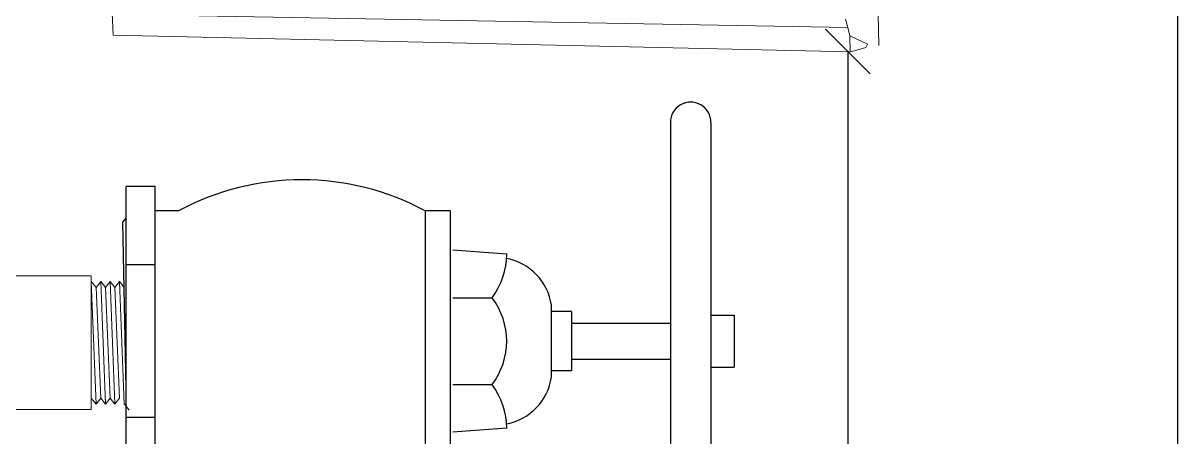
# Model space of a CAD drawing. Header units: inches. Extents: x -98933 to 1585249, y -3352739 to 192771.
# Drawn here: x 55506.9 to 55611.7, y 49379.4 to 49417 of the extents above; entities that cross this region are included whole.
import ezdxf

# ---------------------------------------------------------------- set-up
doc = ezdxf.new("R2010")
doc.units = ezdxf.units.IN
doc.header["$MEASUREMENT"] = 0
doc.header["$PDMODE"] = 35
doc.layers.get('0').update_dxf_attribs({"lineweight": 0})
doc.layers.get('Defpoints').update_dxf_attribs({"lineweight": 0})
for name, color, linetype, lineweight in [('DIM 01', 250, 'Continuous', 9), ('LAnding Valve', 7, 'Continuous', 0), ('Smoke Detector', 3, 'Continuous', 25)]:
    doc.layers.add(name, color=color, linetype=linetype, lineweight=lineweight)
doc.styles.get("Standard").update_dxf_attribs({"font": 'arialbd.ttf', "height": 24})
doc.dimstyles.new('1_4', dxfattribs={"dimtxt": 5, "dimasz": 2, "dimexe": 0, "dimexo": 1, "dimgap": 2, "dimtad": 0, "dimdec": 1, "dimzin": 3, "dimdsep": 46, "dimlunit": 4, "dimtxsty": 'Standard', "dimblk": 'OBLIQUE', "dimcen": 0, "dimclrd": 256, "dimclre": 256, "dimclrt": 142, "dimadec": 1, "dimazin": 1, "dimtfac": 0.5, "dimtdec": 1, "dimtix": 1, "dimtofl": 0, "dimtmove": 0, "dimatfit": 3, "dimfxl": 3, "dimtolj": 1, "dimtzin": 0, "dimlwd": -1, "dimlwe": -1, "dimarcsym": 0})

# ---------------------------------------------------------------- blocks, each defined once
blk = doc.blocks.new('A$C47451B56')
at = {"layer": 'LAnding Valve', "lineweight": 5, "ltscale": 0.2}
blk.add_hatch(color=256, dxfattribs=at).paths.add_polyline_path([(16.035, 8.004), (19.691, 8.004), (19.691, 10.94), (16.035, 10.94)])
at = {"layer": 'LAnding Valve', "lineweight": 30}
for p, q in [((0.509, 14.309), (0.509, 4.577)), ((1.4, 14.309), (1.4, 4.577)), ((12.704, 6.112), (12.704, 12.901)), ((12.704, 12.901), (13.34, 12.901)), ((13.34, 6.112), (13.34, 12.901)), ((6.234, 12.369), (6.234, 6.644)), ((6.234, 12.369), (6.781, 12.369)), ((6.781, 12.369), (6.781, 6.644)), ((12.188, 12.369), (12.704, 12.369)), ((13.412, 12.116), (13.34, 12.208)), ((13.34, 8.477), (13.412, 12.116)), ((4.991, 11.415), (6.17, 11.505)), ((12.704, 11.184), (13.34, 11.184)), ((6.17, 10.461), (5.313, 10.461)), ((3.573, 10.158), (3.573, 8.855)), ((3.573, 10.158), (4.012, 10.158)), ((4.012, 10.294), (4.012, 8.719)), ((0, 10.08), (0, 8.934)), ((0.509, 10.08), (0, 10.08)), ((3.573, 9.901), (1.4, 9.901)), ((0.509, 8.934), (0, 8.934)), ((3.573, 9.113), (1.4, 9.113)), ((3.573, 8.855), (4.012, 8.855)), ((6.17, 8.553), (5.313, 8.553)), ((12.704, 7.829), (13.34, 7.829)), ((4.991, 7.598), (6.17, 7.508)), ((13.34, 6.859), (13.412, 6.768)), ((3.885, 3.977), (6.781, 6.644)), ((6.234, 6.644), (6.781, 6.644)), ((12.188, 6.474), (12.704, 6.644)), ((12.704, 6.112), (13.34, 6.112)), ((7.547, 0), (3.885, 3.977)), ((7.547, 0), (10.649, 2.856))]:
    blk.add_line(p, q, dxfattribs=at)
at = {"layer": 'LAnding Valve'}
for p, q in [((14.105, 10.94), (19.691, 10.94)), ((14.105, 8.004), (14.105, 10.94)), ((13.383, 10.687), (13.486, 10.818)), ((13.383, 8.127), (13.486, 10.818)), ((13.589, 10.687), (13.486, 10.818)), ((13.486, 8.258), (13.589, 10.687)), ((13.589, 8.127), (13.692, 10.818)), ((13.589, 10.687), (13.692, 10.818)), ((13.795, 10.687), (13.692, 10.818)), ((13.692, 8.258), (13.795, 10.687)), ((13.795, 8.127), (13.899, 10.818)), ((13.795, 10.687), (13.899, 10.818)), ((14.002, 10.687), (13.899, 10.818)), ((13.899, 8.258), (14.002, 10.687)), ((14.002, 8.127), (14.105, 10.818)), ((14.002, 10.687), (14.105, 10.818)), ((13.38, 8.123), (13.276, 7.991)), ((13.486, 8.258), (13.589, 8.127)), ((13.692, 8.258), (13.589, 8.127)), ((13.692, 8.258), (13.795, 8.127)), ((13.899, 8.258), (13.795, 8.127)), ((13.899, 8.258), (14.002, 8.127)), ((14.105, 8.258), (14.002, 8.127)), ((14.105, 8.004), (19.691, 8.004)), ((12.188, 6.474), (12.188, 6.365))]:
    blk.add_line(p, q, dxfattribs=at)
at = {"layer": 'LAnding Valve', "lineweight": 5, "ltscale": 0.2}
for p, q in [((16.035, 10.94), (16.035, 8.004)), ((19.691, 10.94), (19.691, 8.004))]:
    blk.add_line(p, q, dxfattribs=at)
at = {"layer": 'LAnding Valve', "lineweight": 30, "extrusion": (0, 0, -1)}
for centre, major_axis, start_param, end_param in [((0.955, 14.309), (-0.315, 0.315), 5.497787, 8.63938), ((9.485, 7.343), (-4.036, 4.036), 0.291939, 1.278857), ((6.567, 11.415), (1.114, 1.114), 3.27652, 3.926991), ((5.212, 10.129), (-0.857, 0.857), 5.634863, 6.885427), ((6.567, 9.507), (1.114, 1.114), 3.27652, 4.577462), ((5.212, 8.885), (0.857, 0.857), 2.539351, 3.789915), ((6.567, 7.598), (-1.114, 1.114), 5.497787, 6.148258), ((7.417, 6.365), (3.373, 3.373), 0.785398, 1.611957), ((0.955, 4.704), (-0.315, 0.315), 2.356194, 5.497787)]:
    blk.add_ellipse(centre, major_axis=major_axis, ratio=1, start_param=start_param, end_param=end_param, dxfattribs=at)
at = {"layer": 'LAnding Valve', "extrusion": (0, 0, -1)}
for centre, start_param, end_param in [((10.544, 2.6), 1.458071, 4.818383), ((5.644, 1.922), 3.073394, 6.433706)]:
    blk.add_ellipse(centre, major_axis=(-0.633, 0.633), ratio=1, start_param=start_param, end_param=end_param, dxfattribs=at)
blk = doc.blocks.new('_Oblique')
at = {"color": 0, "linetype": 'ByBlock', "lineweight": -2}
blk.add_line((-0.5, -0.5), (0.5, 0.5), dxfattribs=at)
blk = doc.blocks.new('*D245')
at = {"ltscale": 100000, "transparency": 16777216}
for p, q in [((1274.282, 10680.88), (1274.278, 10680.88)), ((1274.278, 10680.88), (1274.278, 10662.268)), ((1274.278, 10626.254), (1274.278, 10644.865)), ((1274.283, 10626.254), (1274.278, 10626.254))]:
    blk.add_line(p, q, dxfattribs=at)
at = {"layer": 'Defpoints', "color": 0, "ltscale": 100000, "transparency": 16777216}
for p in [(1274.284, 10680.88, 2.965), (1274.278, 10626.254), (1274.284, 10626.254, 4.353)]:
    blk.add_point(p, dxfattribs=at)
at = {"ltscale": 100000, "transparency": 16777216, "xscale": 2, "yscale": 2, "zscale": 2}
for p, rotation in [((1274.278, 10680.88), 90), ((1274.278, 10626.254), 270)]:
    blk.add_blockref('_Oblique', p, dxfattribs=dict(at, rotation=rotation))
at = {"color": 10, "ltscale": 100000, "transparency": 16777216, "insert": (1274.278, 10653.567), "char_height": 5, "attachment_point": 5, "rotation": 90}
blk.add_mtext("\\A1;4'-0''", dxfattribs=at)
blk = doc.blocks.new('fg')
at = {"lineweight": 0}
for p, q in [((1275.666, 10681.155, 2.965), (1274.825, 10721.413, 2.965)), ((1239.797, 10718.219, 2.965), (1241.41, 10681.623, 2.965)), ((1274.267, 10681.957, 2.965), (1241.926, 10682.547, 2.965)), ((1274.267, 10681.957, 2.965), (1274.166, 10682.328, 2.965)), ((1241.41, 10681.623, 2.965), (1241.41, 10681.623, 2.965)), ((1241.41, 10681.623, 2.965), (1274.374, 10680.876, 2.965)), ((1241.41, 10681.623, 2.965), (1274.374, 10680.876, 2.965)), ((1274.367, 10681.586, 2.965), (1274.267, 10681.957, 2.965)), ((1275.152, 10681.222, 2.965), (1274.367, 10681.586, 2.965)), ((1274.374, 10680.876, 2.965), (1274.367, 10681.586, 2.965)), ((1275.077, 10681.063, 2.965), (1275.152, 10681.222, 2.965)), ((1275.077, 10681.063, 2.965), (1275.152, 10681.222, 2.965)), ((1274.284, 10680.88, 2.965), (1274.284, 10680.88, 2.965)), ((1274.374, 10680.876, 2.965), (1274.778, 10680.971, 2.965)), ((1274.374, 10680.876, 2.965), (1274.778, 10680.971, 2.965)), ((1274.778, 10680.971, 2.965), (1275.077, 10681.063, 2.965)), ((1274.778, 10680.971, 2.965), (1275.077, 10681.063, 2.965))]:
    blk.add_line(p, q, dxfattribs=at)
at = {"layer": 'LAnding Valve', "color": 3, "lineweight": 0, "extrusion": (0, 0, -1), "xscale": 2.038764495951909, "yscale": 2.038764495951909, "zscale": -2.038764495957384}
blk.add_blockref('A$C47451B56', (-1269.19, 10648.539, -2.965), dxfattribs=at)
at = {"color": 201, "ltscale": 100000}
dim = blk.add_linear_dim(base=(1274.278, 10626.254), p1=(1274.284, 10680.88, 2.965), p2=(1274.284, 10626.254, 4.353), angle=90, text="4'-0''", dimstyle='1_4', override={"dimdec": 0, "dimclrt": 10, "dimtdec": 0, "dimfxl": 100, "dimfxlon": 1, "dimarcsym": 1}, dxfattribs=at)
dim.commit()
dim.dimension.update_dxf_attribs({"geometry": '*D245', "text_midpoint": (1274.278, 10653.567)})

msp = doc.modelspace()

# ---------------------------------------------------------------- linework, layer by layer
at = {"layer": 'DIM 01', "lineweight": -2}
msp.add_lwpolyline([(55265.02, 49265.16), (55611.67, 49265.16), (55611.67, 49550.7), (55265.02, 49550.7)], close=True, dxfattribs=at)

# ---------------------------------------------------------------- block references
at = {"layer": 'Smoke Detector', "color": 10, "linetype": 'ByBlock', "lineweight": -2, "xscale": 2.027240146067925, "yscale": 2.027240146591794, "zscale": 2.027240146339881}
msp.add_blockref('fg', (52998.48, 27761.65, -4.83), dxfattribs=at)

doc.saveas('drawing.dxf')
